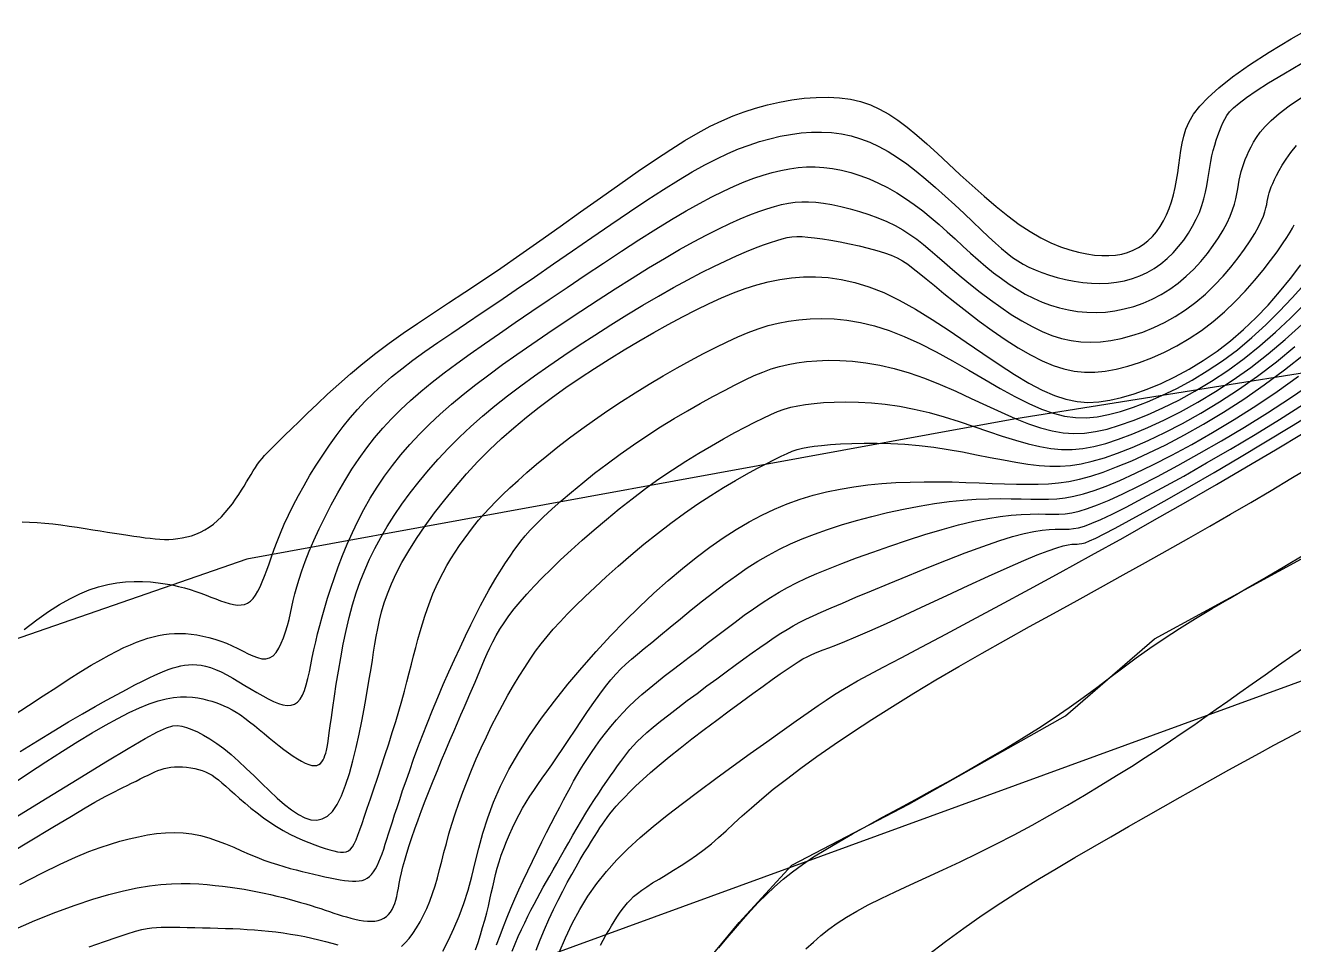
# Model space of a CAD drawing. Header units: metres. Extents: x -2219 to 517, y -3078 to 398.
# Drawn here: x 276.47 to 318.57, y 296.19 to 326.69 of the extents above; entities that cross this region are included whole.
import ezdxf

# ---------------------------------------------------------------- set-up
doc = ezdxf.new("R2010")
doc.units = ezdxf.units.M
for name, color, linetype in [('TERRAIN_BOUNDARY', 6, 'Continuous'), ('TERRAIN_CONTOUR_1M', 3, 'Continuous'), ('TERRAIN_CONTOUR_5M_SUPPLEMENT', 4, 'Continuous')]:
    doc.layers.add(name, color=color, linetype=linetype)

msp = doc.modelspace()

# ---------------------------------------------------------------- linework, layer by layer
at = {"layer": 'TERRAIN_BOUNDARY'}
msp.add_polyline3d([(392.551, 299.719, 0), (375.31, 310.06, 0), (375.546, 316.358, 0), (365.401, 317.587, 0), (355.65, 316.772, 0), (351.14, 315.014, 0), (341.054, 314.824, 0), (334.466, 311.988, 0), (326.34, 311.064, 0), (319.276, 315.215, 0), (309.284, 313.622, 0), (283.816, 308.974, 0), (265.196, 302.536, 0), (256.381, 299.4, 0), (223.265, 291.711, 0), (195.534, 284.467, 0), (183.293, 283.155, 0), (172.734, 277.466, 0), (168.827, 278.773, 0), (157.385, 278.49, 0), (135.797, 277.305, 0), (123.716, 274.848, 0)], dxfattribs=at)
at = {"layer": 'TERRAIN_CONTOUR_1M'}
for points in [[(377.224, 326.218, 17), (184.445, 255.95, 17)], [(276.429, 306.646, 1), (276.844, 306.964, 1), (277.231, 307.238, 1), (277.596, 307.471, 1), (277.94, 307.667, 1), (278.269, 307.829, 1), (278.587, 307.96, 1), (278.896, 308.062, 1), (279.201, 308.139, 1), (279.5, 308.193, 1), (279.793, 308.226, 1), (280.078, 308.24, 1), (280.353, 308.239, 1), (280.618, 308.225, 1), (280.871, 308.199, 1), (281.111, 308.164, 1), (281.337, 308.122, 1), (281.549, 308.075, 1), (281.75, 308.023, 1), (281.94, 307.967, 1), (282.122, 307.908, 1), (282.295, 307.847, 1), (282.463, 307.785, 1), (282.626, 307.722, 1), (282.786, 307.661, 1), (282.941, 307.602, 1), (283.091, 307.55, 1), (283.236, 307.506, 1), (283.374, 307.475, 1), (283.504, 307.458, 1), (283.626, 307.459, 1), (283.739, 307.48, 1), (283.843, 307.524, 1), (283.937, 307.59, 1), (284.025, 307.678, 1), (284.107, 307.786, 1), (284.184, 307.914, 1), (284.259, 308.062, 1), (284.332, 308.228, 1), (284.404, 308.411, 1), (284.478, 308.611, 1), (284.555, 308.827, 1), (284.637, 309.059, 1), (284.727, 309.306, 1), (284.826, 309.569, 1), (284.936, 309.846, 1), (285.061, 310.138, 1), (285.2, 310.443, 1), (285.357, 310.762, 1), (285.529, 311.09, 1), (285.716, 311.425, 1), (285.914, 311.763, 1), (286.122, 312.101, 1), (286.337, 312.434, 1), (286.559, 312.76, 1), (286.785, 313.075, 1), (287.014, 313.376, 1), (287.248, 313.665, 1), (287.491, 313.945, 1), (287.747, 314.219, 1), (288.019, 314.488, 1), (288.31, 314.756, 1), (288.623, 315.025, 1), (288.964, 315.299, 1), (289.333, 315.579, 1), (289.732, 315.868, 1), (290.161, 316.169, 1), (290.62, 316.483, 1), (291.109, 316.813, 1), (291.628, 317.162, 1), (292.178, 317.532, 1), (292.757, 317.924, 1), (293.365, 318.341, 1), (293.994, 318.774, 1), (294.633, 319.215, 1), (295.273, 319.656, 1), (295.904, 320.088, 1), (296.517, 320.503, 1), (297.1, 320.891, 1), (297.645, 321.244, 1), (298.145, 321.556, 1), (298.602, 321.828, 1), (299.025, 322.063, 1), (299.418, 322.267, 1), (299.789, 322.442, 1), (300.144, 322.592, 1), (300.489, 322.721, 1), (300.832, 322.832, 1), (301.176, 322.929, 1), (301.522, 323.01, 1), (301.869, 323.074, 1), (302.215, 323.121, 1), (302.558, 323.147, 1), (302.897, 323.152, 1), (303.231, 323.134, 1), (303.558, 323.092, 1), (303.877, 323.024, 1), (304.189, 322.931, 1), (304.497, 322.812, 1), (304.803, 322.669, 1), (305.108, 322.501, 1), (305.414, 322.309, 1), (305.723, 322.093, 1), (306.038, 321.854, 1), (306.359, 321.592, 1), (306.683, 321.314, 1), (307.005, 321.026, 1), (307.322, 320.735, 1), (307.628, 320.448, 1), (307.92, 320.171, 1), (308.193, 319.911, 1), (308.442, 319.675, 1), (308.666, 319.467, 1), (308.868, 319.287, 1), (309.055, 319.13, 1), (309.233, 318.993, 1), (309.409, 318.873, 1), (309.589, 318.766, 1), (309.779, 318.668, 1), (309.985, 318.576, 1), (310.213, 318.487, 1), (310.459, 318.404, 1), (310.721, 318.327, 1), (310.995, 318.259, 1), (311.278, 318.203, 1), (311.565, 318.16, 1), (311.853, 318.134, 1), (312.139, 318.125, 1), (312.419, 318.136, 1), (312.692, 318.167, 1), (312.958, 318.218, 1), (313.216, 318.29, 1), (313.466, 318.382, 1), (313.706, 318.495, 1), (313.937, 318.628, 1), (314.158, 318.781, 1), (314.368, 318.955, 1), (314.566, 319.146, 1), (314.75, 319.351, 1), (314.921, 319.568, 1), (315.076, 319.793, 1), (315.215, 320.023, 1), (315.336, 320.255, 1), (315.438, 320.486, 1), (315.521, 320.714, 1), (315.587, 320.937, 1), (315.64, 321.155, 1), (315.683, 321.369, 1), (315.719, 321.578, 1), (315.751, 321.781, 1), (315.782, 321.979, 1), (315.816, 322.172, 1), (315.855, 322.359, 1), (315.9, 322.539, 1), (315.948, 322.712, 1), (315.999, 322.878, 1), (316.054, 323.036, 1), (316.109, 323.185, 1), (316.166, 323.325, 1), (316.222, 323.456, 1), (316.28, 323.577, 1), (316.349, 323.697, 1), (316.444, 323.821, 1), (316.576, 323.957, 1), (316.758, 324.114, 1), (317.004, 324.298, 1), (317.325, 324.517, 1), (317.736, 324.779, 1), (318.243, 325.087, 1), (318.835, 325.432, 1)], [(276.065, 303.787, 2), (276.573, 304.125, 2), (277.055, 304.443, 2), (277.506, 304.737, 2), (277.925, 305.006, 2), (278.309, 305.247, 2), (278.656, 305.457, 2), (278.968, 305.64, 2), (279.25, 305.797, 2), (279.506, 305.931, 2), (279.739, 306.045, 2), (279.955, 306.141, 2), (280.156, 306.223, 2), (280.347, 306.293, 2), (280.532, 306.354, 2), (280.712, 306.405, 2), (280.888, 306.446, 2), (281.064, 306.478, 2), (281.239, 306.5, 2), (281.415, 306.513, 2), (281.595, 306.515, 2), (281.778, 306.508, 2), (281.968, 306.49, 2), (282.161, 306.463, 2), (282.358, 306.426, 2), (282.556, 306.379, 2), (282.754, 306.324, 2), (282.951, 306.26, 2), (283.144, 306.187, 2), (283.333, 306.106, 2), (283.516, 306.018, 2), (283.692, 305.928, 2), (283.861, 305.842, 2), (284.022, 305.768, 2), (284.175, 305.711, 2), (284.318, 305.677, 2), (284.451, 305.672, 2), (284.574, 305.704, 2), (284.687, 305.776, 2), (284.788, 305.884, 2), (284.88, 306.024, 2), (284.963, 306.188, 2), (285.038, 306.372, 2), (285.105, 306.569, 2), (285.164, 306.774, 2), (285.218, 306.982, 2), (285.266, 307.187, 2), (285.312, 307.393, 2), (285.36, 307.605, 2), (285.413, 307.827, 2), (285.475, 308.063, 2), (285.551, 308.318, 2), (285.642, 308.597, 2), (285.754, 308.903, 2), (285.889, 309.24, 2), (286.045, 309.603, 2), (286.221, 309.985, 2), (286.414, 310.381, 2), (286.621, 310.782, 2), (286.84, 311.184, 2), (287.069, 311.579, 2), (287.306, 311.96, 2), (287.549, 312.324, 2), (287.8, 312.671, 2), (288.06, 313.003, 2), (288.334, 313.324, 2), (288.621, 313.637, 2), (288.927, 313.943, 2), (289.252, 314.245, 2), (289.599, 314.547, 2), (289.97, 314.851, 2), (290.366, 315.159, 2), (290.786, 315.473, 2), (291.233, 315.795, 2), (291.705, 316.127, 2), (292.203, 316.471, 2), (292.727, 316.829, 2), (293.277, 317.203, 2), (293.853, 317.594, 2), (294.448, 317.995, 2), (295.051, 318.401, 2), (295.656, 318.804, 2), (296.253, 319.198, 2), (296.835, 319.574, 2), (297.391, 319.927, 2), (297.914, 320.248, 2), (298.397, 320.534, 2), (298.843, 320.784, 2), (299.255, 321.003, 2), (299.637, 321.192, 2), (299.994, 321.356, 2), (300.33, 321.496, 2), (300.65, 321.616, 2), (300.956, 321.718, 2), (301.254, 321.805, 2), (301.545, 321.877, 2), (301.831, 321.933, 2), (302.115, 321.971, 2), (302.398, 321.993, 2), (302.682, 321.995, 2), (302.969, 321.979, 2), (303.261, 321.942, 2), (303.559, 321.885, 2), (303.863, 321.807, 2), (304.17, 321.71, 2), (304.478, 321.594, 2), (304.786, 321.459, 2), (305.091, 321.307, 2), (305.392, 321.137, 2), (305.688, 320.951, 2), (305.976, 320.749, 2), (306.257, 320.535, 2), (306.531, 320.31, 2), (306.801, 320.078, 2), (307.066, 319.841, 2), (307.327, 319.603, 2), (307.585, 319.367, 2), (307.842, 319.135, 2), (308.097, 318.909, 2), (308.353, 318.693, 2), (308.609, 318.485, 2), (308.867, 318.289, 2), (309.127, 318.105, 2), (309.391, 317.934, 2), (309.66, 317.777, 2), (309.935, 317.636, 2), (310.215, 317.511, 2), (310.502, 317.404, 2), (310.794, 317.316, 2), (311.091, 317.247, 2), (311.392, 317.198, 2), (311.698, 317.17, 2), (312.007, 317.163, 2), (312.318, 317.179, 2), (312.632, 317.218, 2), (312.947, 317.281, 2), (313.26, 317.367, 2), (313.569, 317.476, 2), (313.874, 317.608, 2), (314.171, 317.763, 2), (314.46, 317.941, 2), (314.738, 318.142, 2), (315.003, 318.365, 2), (315.253, 318.606, 2), (315.488, 318.859, 2), (315.704, 319.12, 2), (315.901, 319.383, 2), (316.077, 319.644, 2), (316.23, 319.897, 2), (316.358, 320.137, 2), (316.46, 320.36, 2), (316.541, 320.566, 2), (316.602, 320.758, 2), (316.649, 320.938, 2), (316.684, 321.106, 2), (316.713, 321.264, 2), (316.738, 321.415, 2), (316.764, 321.56, 2), (316.793, 321.7, 2), (316.828, 321.837, 2), (316.867, 321.972, 2), (316.912, 322.107, 2), (316.963, 322.242, 2), (317.02, 322.379, 2), (317.084, 322.519, 2), (317.156, 322.664, 2), (317.236, 322.815, 2), (317.333, 322.974, 2), (317.458, 323.146, 2), (317.619, 323.333, 2), (317.827, 323.539, 2), (318.091, 323.766, 2), (318.422, 324.019, 2), (318.828, 324.3, 2)], [(276.289, 302.6, 3), (276.867, 302.956, 3), (277.406, 303.284, 3), (277.903, 303.581, 3), (278.361, 303.849, 3), (278.78, 304.089, 3), (279.162, 304.302, 3), (279.509, 304.492, 3), (279.822, 304.659, 3), (280.102, 304.804, 3), (280.352, 304.93, 3), (280.573, 305.039, 3), (280.769, 305.131, 3), (280.943, 305.209, 3), (281.1, 305.274, 3), (281.243, 305.328, 3), (281.376, 305.371, 3), (281.503, 305.407, 3), (281.627, 305.435, 3), (281.753, 305.458, 3), (281.882, 305.474, 3), (282.015, 305.482, 3), (282.153, 305.478, 3), (282.298, 305.463, 3), (282.45, 305.433, 3), (282.611, 305.387, 3), (282.782, 305.323, 3), (282.965, 305.24, 3), (283.156, 305.141, 3), (283.353, 305.031, 3), (283.554, 304.913, 3), (283.757, 304.79, 3), (283.958, 304.668, 3), (284.155, 304.55, 3), (284.346, 304.44, 3), (284.529, 304.341, 3), (284.702, 304.258, 3), (284.865, 304.192, 3), (285.017, 304.147, 3), (285.158, 304.125, 3), (285.286, 304.13, 3), (285.402, 304.165, 3), (285.503, 304.232, 3), (285.591, 304.333, 3), (285.666, 304.466, 3), (285.732, 304.626, 3), (285.79, 304.811, 3), (285.843, 305.017, 3), (285.893, 305.24, 3), (285.942, 305.476, 3), (285.992, 305.721, 3), (286.046, 305.974, 3), (286.104, 306.234, 3), (286.168, 306.502, 3), (286.239, 306.78, 3), (286.317, 307.07, 3), (286.404, 307.372, 3), (286.5, 307.689, 3), (286.607, 308.02, 3), (286.725, 308.367, 3), (286.855, 308.728, 3), (286.997, 309.099, 3), (287.153, 309.477, 3), (287.322, 309.86, 3), (287.505, 310.244, 3), (287.704, 310.626, 3), (287.917, 311.003, 3), (288.147, 311.373, 3), (288.393, 311.736, 3), (288.655, 312.092, 3), (288.935, 312.441, 3), (289.233, 312.785, 3), (289.549, 313.124, 3), (289.883, 313.459, 3), (290.237, 313.79, 3), (290.61, 314.118, 3), (291.003, 314.444, 3), (291.417, 314.771, 3), (291.851, 315.1, 3), (292.307, 315.433, 3), (292.784, 315.771, 3), (293.283, 316.117, 3), (293.805, 316.473, 3), (294.349, 316.838, 3), (294.908, 317.209, 3), (295.476, 317.581, 3), (296.044, 317.947, 3), (296.607, 318.302, 3), (297.156, 318.642, 3), (297.684, 318.96, 3), (298.185, 319.251, 3), (298.651, 319.511, 3), (299.084, 319.74, 3), (299.485, 319.942, 3), (299.856, 320.118, 3), (300.2, 320.27, 3), (300.517, 320.4, 3), (300.81, 320.511, 3), (301.081, 320.604, 3), (301.332, 320.682, 3), (301.568, 320.744, 3), (301.794, 320.791, 3), (302.015, 320.822, 3), (302.238, 320.838, 3), (302.466, 320.839, 3), (302.707, 320.823, 3), (302.964, 320.792, 3), (303.242, 320.745, 3), (303.537, 320.683, 3), (303.842, 320.608, 3), (304.153, 320.518, 3), (304.464, 320.417, 3), (304.769, 320.305, 3), (305.062, 320.181, 3), (305.337, 320.049, 3), (305.592, 319.907, 3), (305.83, 319.756, 3), (306.057, 319.594, 3), (306.279, 319.421, 3), (306.503, 319.235, 3), (306.734, 319.036, 3), (306.978, 318.823, 3), (307.242, 318.595, 3), (307.529, 318.352, 3), (307.837, 318.098, 3), (308.162, 317.841, 3), (308.5, 317.585, 3), (308.845, 317.336, 3), (309.194, 317.101, 3), (309.541, 316.886, 3), (309.884, 316.695, 3), (310.218, 316.535, 3), (310.544, 316.405, 3), (310.866, 316.305, 3), (311.186, 316.234, 3), (311.507, 316.192, 3), (311.831, 316.179, 3), (312.16, 316.192, 3), (312.498, 316.234, 3), (312.846, 316.301, 3), (313.201, 316.395, 3), (313.561, 316.515, 3), (313.923, 316.661, 3), (314.282, 316.833, 3), (314.636, 317.031, 3), (314.983, 317.254, 3), (315.317, 317.502, 3), (315.637, 317.775, 3), (315.941, 318.065, 3), (316.225, 318.366, 3), (316.487, 318.671, 3), (316.726, 318.973, 3), (316.939, 319.264, 3), (317.124, 319.538, 3), (317.278, 319.787, 3), (317.4, 320.005, 3), (317.494, 320.196, 3), (317.564, 320.362, 3), (317.614, 320.506, 3), (317.65, 320.634, 3), (317.675, 320.747, 3), (317.694, 320.851, 3), (317.711, 320.947, 3), (317.731, 321.041, 3), (317.756, 321.135, 3), (317.786, 321.232, 3), (317.825, 321.336, 3), (317.873, 321.448, 3), (317.932, 321.573, 3), (318.003, 321.714, 3), (318.089, 321.873, 3), (318.192, 322.052, 3), (318.317, 322.252, 3), (318.471, 322.471, 3), (318.662, 322.709, 3)], [(275.958, 301.474, 4), (276.567, 301.878, 4), (277.15, 302.259, 4), (277.7, 302.612, 4), (278.213, 302.932, 4), (278.689, 303.219, 4), (279.13, 303.474, 4), (279.538, 303.697, 4), (279.914, 303.887, 4), (280.26, 304.047, 4), (280.579, 304.177, 4), (280.871, 304.276, 4), (281.14, 304.346, 4), (281.386, 304.39, 4), (281.612, 304.411, 4), (281.82, 304.414, 4), (282.011, 304.401, 4), (282.188, 304.376, 4), (282.353, 304.343, 4), (282.507, 304.304, 4), (282.653, 304.264, 4), (282.793, 304.22, 4), (282.928, 304.172, 4), (283.06, 304.117, 4), (283.192, 304.056, 4), (283.326, 303.985, 4), (283.463, 303.903, 4), (283.605, 303.809, 4), (283.754, 303.702, 4), (283.908, 303.584, 4), (284.068, 303.457, 4), (284.231, 303.325, 4), (284.396, 303.189, 4), (284.561, 303.052, 4), (284.726, 302.918, 4), (284.89, 302.788, 4), (285.05, 302.664, 4), (285.206, 302.55, 4), (285.355, 302.445, 4), (285.498, 302.353, 4), (285.633, 302.275, 4), (285.758, 302.211, 4), (285.872, 302.165, 4), (285.974, 302.136, 4), (286.063, 302.128, 4), (286.14, 302.137, 4), (286.206, 302.163, 4), (286.261, 302.202, 4), (286.309, 302.254, 4), (286.348, 302.316, 4), (286.382, 302.385, 4), (286.411, 302.461, 4), (286.436, 302.541, 4), (286.458, 302.632, 4), (286.48, 302.739, 4), (286.502, 302.868, 4), (286.526, 303.025, 4), (286.553, 303.217, 4), (286.586, 303.449, 4), (286.624, 303.728, 4), (286.671, 304.057, 4), (286.725, 304.428, 4), (286.786, 304.834, 4), (286.856, 305.265, 4), (286.934, 305.71, 4), (287.02, 306.162, 4), (287.115, 306.61, 4), (287.217, 307.046, 4), (287.329, 307.462, 4), (287.45, 307.859, 4), (287.584, 308.242, 4), (287.73, 308.613, 4), (287.891, 308.977, 4), (288.068, 309.336, 4), (288.263, 309.695, 4), (288.477, 310.058, 4), (288.712, 310.426, 4), (288.967, 310.799, 4), (289.241, 311.175, 4), (289.535, 311.551, 4), (289.846, 311.927, 4), (290.174, 312.299, 4), (290.518, 312.667, 4), (290.879, 313.027, 4), (291.254, 313.38, 4), (291.645, 313.725, 4), (292.051, 314.064, 4), (292.474, 314.399, 4), (292.914, 314.733, 4), (293.371, 315.065, 4), (293.846, 315.399, 4), (294.339, 315.736, 4), (294.85, 316.076, 4), (295.374, 316.416, 4), (295.905, 316.754, 4), (296.437, 317.084, 4), (296.964, 317.402, 4), (297.481, 317.706, 4), (297.98, 317.99, 4), (298.457, 318.251, 4), (298.906, 318.486, 4), (299.325, 318.695, 4), (299.716, 318.88, 4), (300.076, 319.043, 4), (300.405, 319.183, 4), (300.704, 319.304, 4), (300.971, 319.405, 4), (301.206, 319.49, 4), (301.41, 319.558, 4), (301.59, 319.611, 4), (301.756, 319.649, 4), (301.915, 319.673, 4), (302.077, 319.684, 4), (302.251, 319.682, 4), (302.445, 319.668, 4), (302.667, 319.642, 4), (302.925, 319.606, 4), (303.21, 319.56, 4), (303.515, 319.505, 4), (303.828, 319.443, 4), (304.142, 319.375, 4), (304.446, 319.302, 4), (304.731, 319.226, 4), (304.987, 319.146, 4), (305.209, 319.065, 4), (305.404, 318.977, 4), (305.583, 318.878, 4), (305.758, 318.763, 4), (305.94, 318.629, 4), (306.141, 318.469, 4), (306.371, 318.279, 4), (306.641, 318.055, 4), (306.961, 317.794, 4), (307.322, 317.504, 4), (307.716, 317.196, 4), (308.133, 316.881, 4), (308.563, 316.568, 4), (308.996, 316.269, 4), (309.422, 315.995, 4), (309.833, 315.755, 4), (310.22, 315.559, 4), (310.587, 315.405, 4), (310.939, 315.294, 4), (311.282, 315.221, 4), (311.622, 315.187, 4), (311.964, 315.188, 4), (312.314, 315.222, 4), (312.678, 315.288, 4), (313.06, 315.384, 4), (313.456, 315.509, 4), (313.863, 315.664, 4), (314.276, 315.847, 4), (314.69, 316.059, 4), (315.102, 316.299, 4), (315.505, 316.567, 4), (315.897, 316.863, 4), (316.272, 317.185, 4), (316.628, 317.525, 4), (316.962, 317.874, 4), (317.271, 318.223, 4), (317.552, 318.563, 4), (317.802, 318.885, 4), (318.018, 319.179, 4), (318.198, 319.437, 4), (318.34, 319.651, 4), (318.447, 319.825, 4), (318.526, 319.965, 4), (318.58, 320.075, 4)], [(275.552, 298.995, 6), (276.57, 299.605, 6), (277.378, 300.089, 6), (277.995, 300.456, 6), (278.448, 300.724, 6), (278.77, 300.912, 6), (278.99, 301.037, 6), (279.139, 301.118, 6), (279.245, 301.172, 6), (279.341, 301.219, 6), (279.449, 301.272, 6), (279.572, 301.333, 6), (279.706, 301.399, 6), (279.848, 301.47, 6), (279.994, 301.543, 6), (280.139, 301.616, 6), (280.281, 301.686, 6), (280.415, 301.753, 6), (280.539, 301.815, 6), (280.654, 301.87, 6), (280.763, 301.92, 6), (280.868, 301.963, 6), (280.971, 302, 6), (281.076, 302.031, 6), (281.185, 302.055, 6), (281.3, 302.073, 6), (281.422, 302.084, 6), (281.551, 302.088, 6), (281.685, 302.085, 6), (281.82, 302.076, 6), (281.956, 302.059, 6), (282.088, 302.036, 6), (282.216, 302.005, 6), (282.337, 301.968, 6), (282.45, 301.923, 6), (282.557, 301.87, 6), (282.662, 301.808, 6), (282.766, 301.736, 6), (282.875, 301.653, 6), (282.99, 301.557, 6), (283.116, 301.448, 6), (283.254, 301.325, 6), (283.409, 301.188, 6), (283.578, 301.039, 6), (283.761, 300.883, 6), (283.954, 300.721, 6), (284.156, 300.559, 6), (284.366, 300.4, 6), (284.582, 300.247, 6), (284.801, 300.105, 6), (285.023, 299.975, 6), (285.243, 299.858, 6), (285.461, 299.753, 6), (285.674, 299.659, 6), (285.878, 299.576, 6), (286.073, 299.503, 6), (286.255, 299.439, 6), (286.421, 299.383, 6), (286.571, 299.335, 6), (286.705, 299.296, 6), (286.824, 299.268, 6), (286.931, 299.254, 6), (287.026, 299.254, 6), (287.111, 299.271, 6), (287.188, 299.306, 6), (287.257, 299.361, 6), (287.322, 299.438, 6), (287.384, 299.539, 6), (287.445, 299.665, 6), (287.507, 299.817, 6), (287.573, 299.998, 6), (287.645, 300.208, 6), (287.726, 300.449, 6), (287.817, 300.722, 6), (287.92, 301.028, 6), (288.033, 301.362, 6), (288.153, 301.717, 6), (288.277, 302.087, 6), (288.403, 302.466, 6), (288.528, 302.847, 6), (288.648, 303.224, 6), (288.762, 303.59, 6), (288.866, 303.94, 6), (288.961, 304.275, 6), (289.05, 304.597, 6), (289.132, 304.905, 6), (289.209, 305.203, 6), (289.283, 305.491, 6), (289.356, 305.771, 6), (289.427, 306.045, 6), (289.498, 306.313, 6), (289.571, 306.576, 6), (289.647, 306.835, 6), (289.726, 307.089, 6), (289.81, 307.339, 6), (289.899, 307.586, 6), (289.995, 307.828, 6), (290.098, 308.068, 6), (290.21, 308.304, 6), (290.33, 308.537, 6), (290.457, 308.766, 6), (290.592, 308.992, 6), (290.732, 309.214, 6), (290.878, 309.433, 6), (291.03, 309.647, 6), (291.186, 309.857, 6), (291.346, 310.063, 6), (291.513, 310.268, 6), (291.69, 310.473, 6), (291.88, 310.681, 6), (292.085, 310.895, 6), (292.308, 311.117, 6), (292.552, 311.349, 6), (292.821, 311.594, 6), (293.116, 311.854, 6), (293.436, 312.127, 6), (293.78, 312.411, 6), (294.146, 312.703, 6), (294.533, 313.001, 6), (294.938, 313.303, 6), (295.362, 313.607, 6), (295.8, 313.909, 6), (296.253, 314.209, 6), (296.714, 314.502, 6), (297.179, 314.787, 6), (297.643, 315.062, 6), (298.1, 315.324, 6), (298.546, 315.57, 6), (298.974, 315.799, 6), (299.381, 316.007, 6), (299.761, 316.194, 6), (300.121, 316.358, 6), (300.464, 316.501, 6), (300.797, 316.624, 6), (301.127, 316.727, 6), (301.457, 316.811, 6), (301.795, 316.876, 6), (302.147, 316.924, 6), (302.516, 316.954, 6), (302.904, 316.964, 6), (303.312, 316.948, 6), (303.739, 316.905, 6), (304.185, 316.829, 6), (304.651, 316.717, 6), (305.136, 316.566, 6), (305.641, 316.371, 6), (306.164, 316.131, 6), (306.701, 315.857, 6), (307.242, 315.559, 6), (307.782, 315.25, 6), (308.312, 314.942, 6), (308.825, 314.647, 6), (309.315, 314.377, 6), (309.773, 314.144, 6), (310.196, 313.959, 6), (310.589, 313.821, 6), (310.961, 313.728, 6), (311.322, 313.679, 6), (311.68, 313.672, 6), (312.044, 313.704, 6), (312.422, 313.775, 6), (312.825, 313.881, 6), (313.257, 314.022, 6), (313.717, 314.197, 6), (314.197, 314.405, 6), (314.691, 314.646, 6), (315.195, 314.919, 6), (315.701, 315.225, 6), (316.205, 315.562, 6), (316.699, 315.93, 6), (317.179, 316.329, 6), (317.644, 316.752, 6), (318.092, 317.195, 6), (318.523, 317.653, 6), (318.936, 318.118, 6)], [(276.287, 298.185, 7), (277.011, 298.558, 7), (277.621, 298.857, 7), (278.135, 299.091, 7), (278.573, 299.274, 7), (278.952, 299.414, 7), (279.29, 299.525, 7), (279.606, 299.617, 7), (279.915, 299.698, 7), (280.22, 299.77, 7), (280.522, 299.829, 7), (280.821, 299.874, 7), (281.116, 299.902, 7), (281.409, 299.912, 7), (281.7, 299.901, 7), (281.988, 299.867, 7), (282.275, 299.809, 7), (282.558, 299.73, 7), (282.838, 299.636, 7), (283.113, 299.53, 7), (283.382, 299.418, 7), (283.644, 299.305, 7), (283.9, 299.194, 7), (284.146, 299.09, 7), (284.384, 298.997, 7), (284.613, 298.916, 7), (284.835, 298.843, 7), (285.049, 298.779, 7), (285.257, 298.72, 7), (285.46, 298.668, 7), (285.658, 298.618, 7), (285.852, 298.571, 7), (286.043, 298.526, 7), (286.229, 298.482, 7), (286.41, 298.441, 7), (286.585, 298.403, 7), (286.752, 298.369, 7), (286.911, 298.34, 7), (287.06, 298.318, 7), (287.198, 298.302, 7), (287.325, 298.293, 7), (287.441, 298.293, 7), (287.546, 298.302, 7), (287.643, 298.321, 7), (287.732, 298.352, 7), (287.813, 298.394, 7), (287.888, 298.449, 7), (287.958, 298.518, 7), (288.023, 298.601, 7), (288.085, 298.699, 7), (288.144, 298.809, 7), (288.2, 298.931, 7), (288.254, 299.064, 7), (288.308, 299.207, 7), (288.361, 299.36, 7), (288.414, 299.521, 7), (288.469, 299.69, 7), (288.526, 299.869, 7), (288.586, 300.061, 7), (288.651, 300.268, 7), (288.723, 300.493, 7), (288.803, 300.739, 7), (288.892, 301.008, 7), (288.991, 301.303, 7), (289.102, 301.625, 7), (289.224, 301.972, 7), (289.356, 302.341, 7), (289.499, 302.728, 7), (289.651, 303.13, 7), (289.811, 303.543, 7), (289.979, 303.964, 7), (290.155, 304.389, 7), (290.336, 304.815, 7), (290.522, 305.237, 7), (290.709, 305.652, 7), (290.895, 306.053, 7), (291.078, 306.437, 7), (291.254, 306.799, 7), (291.422, 307.135, 7), (291.578, 307.439, 7), (291.722, 307.71, 7), (291.853, 307.949, 7), (291.974, 308.161, 7), (292.086, 308.351, 7), (292.192, 308.522, 7), (292.292, 308.68, 7), (292.388, 308.829, 7), (292.483, 308.973, 7), (292.578, 309.116, 7), (292.678, 309.262, 7), (292.788, 309.414, 7), (292.913, 309.575, 7), (293.059, 309.749, 7), (293.229, 309.939, 7), (293.43, 310.148, 7), (293.666, 310.379, 7), (293.941, 310.635, 7), (294.252, 310.913, 7), (294.596, 311.207, 7), (294.967, 311.513, 7), (295.362, 311.828, 7), (295.777, 312.146, 7), (296.208, 312.462, 7), (296.65, 312.774, 7), (297.1, 313.075, 7), (297.552, 313.365, 7), (298.001, 313.641, 7), (298.442, 313.903, 7), (298.871, 314.148, 7), (299.282, 314.374, 7), (299.67, 314.581, 7), (300.03, 314.765, 7), (300.36, 314.928, 7), (300.664, 315.068, 7), (300.951, 315.188, 7), (301.228, 315.289, 7), (301.504, 315.373, 7), (301.785, 315.441, 7), (302.08, 315.494, 7), (302.397, 315.535, 7), (302.74, 315.563, 7), (303.112, 315.577, 7), (303.508, 315.573, 7), (303.928, 315.547, 7), (304.37, 315.497, 7), (304.832, 315.419, 7), (305.311, 315.309, 7), (305.807, 315.165, 7), (306.316, 314.986, 7), (306.833, 314.778, 7), (307.353, 314.551, 7), (307.868, 314.315, 7), (308.373, 314.08, 7), (308.861, 313.855, 7), (309.327, 313.65, 7), (309.764, 313.474, 7), (310.17, 313.336, 7), (310.549, 313.236, 7), (310.912, 313.174, 7), (311.267, 313.149, 7), (311.624, 313.162, 7), (311.991, 313.212, 7), (312.377, 313.298, 7), (312.792, 313.421, 7), (313.241, 313.578, 7), (313.722, 313.771, 7), (314.228, 313.998, 7), (314.753, 314.259, 7), (315.292, 314.554, 7), (315.836, 314.883, 7), (316.382, 315.244, 7), (316.922, 315.637, 7), (317.451, 316.062, 7), (317.966, 316.511, 7), (318.466, 316.98, 7), (318.948, 317.46, 7)], [(276.025, 296.66, 8), (276.785, 296.987, 8), (277.482, 297.266, 8), (278.12, 297.501, 8), (278.703, 297.695, 8), (279.236, 297.852, 8), (279.725, 297.976, 8), (280.173, 298.07, 8), (280.584, 298.139, 8), (280.963, 298.184, 8), (281.313, 298.21, 8), (281.638, 298.219, 8), (281.941, 298.216, 8), (282.228, 298.202, 8), (282.5, 298.181, 8), (282.762, 298.156, 8), (283.015, 298.128, 8), (283.26, 298.096, 8), (283.498, 298.062, 8), (283.729, 298.024, 8), (283.954, 297.984, 8), (284.175, 297.941, 8), (284.391, 297.896, 8), (284.604, 297.849, 8), (284.814, 297.8, 8), (285.019, 297.749, 8), (285.218, 297.698, 8), (285.412, 297.645, 8), (285.599, 297.592, 8), (285.779, 297.539, 8), (285.951, 297.487, 8), (286.114, 297.435, 8), (286.27, 297.383, 8), (286.42, 297.333, 8), (286.565, 297.284, 8), (286.706, 297.237, 8), (286.846, 297.192, 8), (286.985, 297.149, 8), (287.125, 297.108, 8), (287.266, 297.069, 8), (287.407, 297.035, 8), (287.548, 297.006, 8), (287.686, 296.984, 8), (287.819, 296.969, 8), (287.947, 296.965, 8), (288.067, 296.971, 8), (288.178, 296.989, 8), (288.279, 297.021, 8), (288.37, 297.065, 8), (288.451, 297.122, 8), (288.524, 297.19, 8), (288.587, 297.268, 8), (288.643, 297.356, 8), (288.69, 297.452, 8), (288.731, 297.557, 8), (288.765, 297.669, 8), (288.794, 297.79, 8), (288.821, 297.921, 8), (288.848, 298.063, 8), (288.878, 298.218, 8), (288.911, 298.387, 8), (288.951, 298.572, 8), (289, 298.773, 8), (289.059, 298.992, 8), (289.129, 299.228, 8), (289.208, 299.481, 8), (289.297, 299.749, 8), (289.396, 300.031, 8), (289.503, 300.328, 8), (289.618, 300.637, 8), (289.74, 300.957, 8), (289.87, 301.289, 8), (290.005, 301.626, 8), (290.143, 301.967, 8), (290.282, 302.305, 8), (290.42, 302.637, 8), (290.555, 302.958, 8), (290.685, 303.264, 8), (290.808, 303.552, 8), (290.922, 303.817, 8), (291.029, 304.061, 8), (291.128, 304.289, 8), (291.221, 304.502, 8), (291.31, 304.704, 8), (291.394, 304.898, 8), (291.475, 305.087, 8), (291.554, 305.274, 8), (291.633, 305.462, 8), (291.713, 305.652, 8), (291.797, 305.845, 8), (291.888, 306.041, 8), (291.987, 306.241, 8), (292.097, 306.446, 8), (292.22, 306.656, 8), (292.36, 306.872, 8), (292.518, 307.096, 8), (292.695, 307.327, 8), (292.893, 307.568, 8), (293.113, 307.819, 8), (293.356, 308.082, 8), (293.623, 308.358, 8), (293.916, 308.648, 8), (294.235, 308.954, 8), (294.581, 309.276, 8), (294.952, 309.609, 8), (295.343, 309.952, 8), (295.753, 310.298, 8), (296.176, 310.644, 8), (296.611, 310.986, 8), (297.053, 311.319, 8), (297.499, 311.64, 8), (297.945, 311.944, 8), (298.388, 312.23, 8), (298.821, 312.497, 8), (299.24, 312.745, 8), (299.641, 312.973, 8), (300.017, 313.179, 8), (300.365, 313.363, 8), (300.68, 313.524, 8), (300.958, 313.662, 8), (301.208, 313.778, 8), (301.438, 313.874, 8), (301.66, 313.954, 8), (301.881, 314.018, 8), (302.113, 314.07, 8), (302.365, 314.112, 8), (302.646, 314.145, 8), (302.965, 314.172, 8), (303.319, 314.19, 8), (303.704, 314.197, 8), (304.118, 314.19, 8), (304.555, 314.165, 8), (305.013, 314.12, 8), (305.487, 314.053, 8), (305.973, 313.96, 8), (306.468, 313.84, 8), (306.966, 313.699, 8), (307.463, 313.543, 8), (307.954, 313.381, 8), (308.433, 313.219, 8), (308.897, 313.064, 8), (309.339, 312.923, 8), (309.756, 312.804, 8), (310.143, 312.712, 8), (310.509, 312.65, 8), (310.862, 312.619, 8), (311.212, 312.62, 8), (311.567, 312.653, 8), (311.937, 312.72, 8), (312.331, 312.822, 8), (312.759, 312.96, 8), (313.225, 313.134, 8), (313.728, 313.344, 8), (314.26, 313.591, 8), (314.816, 313.872, 8), (315.388, 314.189, 8), (315.971, 314.54, 8), (316.559, 314.926, 8), (317.144, 315.344, 8), (317.722, 315.795, 8), (318.289, 316.271, 8), (318.84, 316.764, 8)], [(288.95, 296.128, 9), (289.078, 296.247, 9), (289.204, 296.39, 9), (289.33, 296.555, 9), (289.452, 296.741, 9), (289.571, 296.944, 9), (289.684, 297.162, 9), (289.792, 297.393, 9), (289.892, 297.635, 9), (289.984, 297.885, 9), (290.067, 298.142, 9), (290.144, 298.406, 9), (290.217, 298.677, 9), (290.289, 298.958, 9), (290.363, 299.248, 9), (290.441, 299.55, 9), (290.527, 299.864, 9), (290.624, 300.191, 9), (290.733, 300.531, 9), (290.854, 300.883, 9), (290.986, 301.244, 9), (291.127, 301.611, 9), (291.278, 301.982, 9), (291.436, 302.353, 9), (291.601, 302.723, 9), (291.771, 303.089, 9), (291.945, 303.447, 9), (292.124, 303.798, 9), (292.305, 304.139, 9), (292.487, 304.47, 9), (292.672, 304.789, 9), (292.856, 305.094, 9), (293.041, 305.386, 9), (293.224, 305.662, 9), (293.406, 305.922, 9), (293.592, 306.171, 9), (293.785, 306.414, 9), (293.99, 306.656, 9), (294.214, 306.904, 9), (294.46, 307.162, 9), (294.732, 307.436, 9), (295.038, 307.731, 9), (295.378, 308.051, 9), (295.75, 308.391, 9), (296.148, 308.746, 9), (296.567, 309.108, 9), (297.001, 309.472, 9), (297.446, 309.83, 9), (297.896, 310.178, 9), (298.345, 310.507, 9), (298.789, 310.814, 9), (299.222, 311.097, 9), (299.639, 311.355, 9), (300.037, 311.589, 9), (300.409, 311.799, 9), (300.752, 311.985, 9), (301.06, 312.146, 9), (301.329, 312.283, 9), (301.556, 312.396, 9), (301.751, 312.488, 9), (301.925, 312.561, 9), (302.091, 312.618, 9), (302.259, 312.664, 9), (302.441, 312.7, 9), (302.65, 312.729, 9), (302.896, 312.756, 9), (303.189, 312.781, 9), (303.526, 312.804, 9), (303.901, 312.821, 9), (304.308, 312.832, 9), (304.741, 312.833, 9), (305.194, 312.822, 9), (305.662, 312.796, 9), (306.139, 312.754, 9), (306.619, 312.694, 9), (307.099, 312.62, 9), (307.574, 312.536, 9), (308.04, 312.446, 9), (308.494, 312.357, 9), (308.933, 312.272, 9), (309.351, 312.196, 9), (309.747, 312.133, 9), (310.117, 312.089, 9), (310.469, 312.065, 9), (310.813, 312.065, 9), (311.157, 312.09, 9), (311.511, 312.144, 9), (311.884, 312.228, 9), (312.286, 312.345, 9), (312.725, 312.499, 9), (313.209, 312.689, 9), (313.734, 312.918, 9), (314.292, 313.184, 9), (314.878, 313.486, 9), (315.485, 313.824, 9), (316.106, 314.198, 9), (316.736, 314.607, 9), (317.367, 315.051, 9), (317.994, 315.528, 9), (318.611, 316.03, 9)], [(291.413, 296.015, 11), (291.493, 296.262, 11), (291.571, 296.511, 11), (291.646, 296.759, 11), (291.716, 297.003, 11), (291.78, 297.24, 11), (291.836, 297.466, 11), (291.886, 297.684, 11), (291.933, 297.895, 11), (291.979, 298.103, 11), (292.026, 298.309, 11), (292.076, 298.515, 11), (292.131, 298.724, 11), (292.194, 298.938, 11), (292.266, 299.158, 11), (292.347, 299.384, 11), (292.436, 299.613, 11), (292.533, 299.842, 11), (292.635, 300.069, 11), (292.744, 300.293, 11), (292.857, 300.511, 11), (292.973, 300.72, 11), (293.093, 300.92, 11), (293.217, 301.115, 11), (293.347, 301.308, 11), (293.483, 301.504, 11), (293.627, 301.709, 11), (293.781, 301.926, 11), (293.946, 302.16, 11), (294.122, 302.416, 11), (294.311, 302.697, 11), (294.51, 302.996, 11), (294.716, 303.307, 11), (294.924, 303.621, 11), (295.132, 303.93, 11), (295.337, 304.227, 11), (295.535, 304.505, 11), (295.722, 304.755, 11), (295.897, 304.972, 11), (296.065, 305.163, 11), (296.231, 305.335, 11), (296.403, 305.498, 11), (296.585, 305.659, 11), (296.785, 305.827, 11), (297.009, 306.011, 11), (297.263, 306.218, 11), (297.551, 306.456, 11), (297.869, 306.719, 11), (298.211, 307.001, 11), (298.571, 307.294, 11), (298.943, 307.592, 11), (299.321, 307.886, 11), (299.699, 308.171, 11), (300.07, 308.44, 11), (300.431, 308.686, 11), (300.786, 308.911, 11), (301.139, 309.117, 11), (301.497, 309.307, 11), (301.866, 309.485, 11), (302.252, 309.651, 11), (302.659, 309.81, 11), (303.095, 309.963, 11), (303.562, 310.113, 11), (304.055, 310.258, 11), (304.566, 310.395, 11), (305.088, 310.523, 11), (305.613, 310.64, 11), (306.134, 310.742, 11), (306.642, 310.827, 11), (307.13, 310.894, 11), (307.593, 310.941, 11), (308.028, 310.97, 11), (308.439, 310.985, 11), (308.825, 310.989, 11), (309.188, 310.986, 11), (309.528, 310.979, 11), (309.848, 310.972, 11), (310.148, 310.968, 11), (310.431, 310.97, 11), (310.706, 310.984, 11), (310.983, 311.014, 11), (311.275, 311.066, 11), (311.591, 311.145, 11), (311.943, 311.256, 11), (312.341, 311.404, 11), (312.797, 311.594, 11), (313.317, 311.83, 11), (313.896, 312.109, 11), (314.522, 312.43, 11), (315.187, 312.789, 11), (315.879, 313.183, 11), (316.59, 313.609, 11), (317.308, 314.064, 11), (318.025, 314.545, 11), (318.73, 315.047, 11)], [(292.109, 296.177, 12), (292.223, 296.489, 12), (292.34, 296.796, 12), (292.46, 297.099, 12), (292.584, 297.401, 12), (292.713, 297.704, 12), (292.849, 298.011, 12), (292.991, 298.322, 12), (293.141, 298.64, 12), (293.296, 298.962, 12), (293.455, 299.283, 12), (293.614, 299.6, 12), (293.771, 299.909, 12), (293.924, 300.206, 12), (294.069, 300.487, 12), (294.206, 300.749, 12), (294.332, 300.989, 12), (294.449, 301.21, 12), (294.559, 301.416, 12), (294.667, 301.61, 12), (294.774, 301.799, 12), (294.884, 301.984, 12), (294.999, 302.171, 12), (295.122, 302.364, 12), (295.257, 302.565, 12), (295.402, 302.775, 12), (295.557, 302.99, 12), (295.724, 303.209, 12), (295.901, 303.429, 12), (296.088, 303.649, 12), (296.285, 303.867, 12), (296.492, 304.08, 12), (296.709, 304.288, 12), (296.935, 304.49, 12), (297.171, 304.691, 12), (297.417, 304.891, 12), (297.673, 305.092, 12), (297.939, 305.297, 12), (298.215, 305.508, 12), (298.501, 305.727, 12), (298.797, 305.954, 12), (299.1, 306.188, 12), (299.408, 306.424, 12), (299.718, 306.66, 12), (300.027, 306.892, 12), (300.333, 307.116, 12), (300.633, 307.33, 12), (300.924, 307.529, 12), (301.205, 307.712, 12), (301.484, 307.88, 12), (301.768, 308.039, 12), (302.065, 308.193, 12), (302.386, 308.345, 12), (302.738, 308.5, 12), (303.129, 308.662, 12), (303.569, 308.834, 12), (304.062, 309.02, 12), (304.598, 309.214, 12), (305.164, 309.412, 12), (305.745, 309.607, 12), (306.329, 309.793, 12), (306.901, 309.964, 12), (307.447, 310.115, 12), (307.956, 310.239, 12), (308.414, 310.333, 12), (308.825, 310.399, 12), (309.193, 310.442, 12), (309.523, 310.466, 12), (309.82, 310.477, 12), (310.088, 310.478, 12), (310.332, 310.475, 12), (310.558, 310.472, 12), (310.771, 310.475, 12), (310.982, 310.488, 12), (311.203, 310.518, 12), (311.448, 310.573, 12), (311.728, 310.656, 12), (312.055, 310.777, 12), (312.442, 310.939, 12), (312.901, 311.15, 12), (313.441, 311.414, 12), (314.052, 311.727, 12), (314.721, 312.084, 12), (315.434, 312.48, 12), (316.177, 312.908, 12), (316.939, 313.363, 12), (317.704, 313.839, 12), (318.46, 314.331, 12), (319.195, 314.834, 12)], [(292.625, 295.967, 13), (292.726, 296.218, 13), (292.83, 296.46, 13), (292.935, 296.693, 13), (293.041, 296.917, 13), (293.146, 297.132, 13), (293.25, 297.338, 13), (293.352, 297.535, 13), (293.454, 297.724, 13), (293.555, 297.911, 13), (293.657, 298.096, 13), (293.762, 298.283, 13), (293.871, 298.474, 13), (293.985, 298.674, 13), (294.105, 298.884, 13), (294.232, 299.106, 13), (294.365, 299.338, 13), (294.502, 299.578, 13), (294.644, 299.823, 13), (294.787, 300.068, 13), (294.932, 300.313, 13), (295.077, 300.552, 13), (295.22, 300.785, 13), (295.361, 301.007, 13), (295.499, 301.219, 13), (295.634, 301.42, 13), (295.764, 301.61, 13), (295.889, 301.79, 13), (296.008, 301.959, 13), (296.122, 302.117, 13), (296.23, 302.265, 13), (296.331, 302.402, 13), (296.43, 302.532, 13), (296.534, 302.66, 13), (296.647, 302.79, 13), (296.776, 302.925, 13), (296.925, 303.07, 13), (297.101, 303.228, 13), (297.308, 303.405, 13), (297.551, 303.602, 13), (297.825, 303.818, 13), (298.122, 304.046, 13), (298.437, 304.285, 13), (298.762, 304.527, 13), (299.091, 304.771, 13), (299.417, 305.011, 13), (299.733, 305.243, 13), (300.033, 305.463, 13), (300.319, 305.671, 13), (300.589, 305.866, 13), (300.846, 306.049, 13), (301.089, 306.219, 13), (301.321, 306.376, 13), (301.541, 306.519, 13), (301.751, 306.65, 13), (301.953, 306.768, 13), (302.157, 306.879, 13), (302.373, 306.988, 13), (302.614, 307.101, 13), (302.889, 307.225, 13), (303.211, 307.364, 13), (303.589, 307.524, 13), (304.036, 307.713, 13), (304.557, 307.931, 13), (305.138, 308.174, 13), (305.759, 308.43, 13), (306.401, 308.691, 13), (307.043, 308.946, 13), (307.667, 309.187, 13), (308.253, 309.403, 13), (308.781, 309.585, 13), (309.236, 309.726, 13), (309.622, 309.828, 13), (309.948, 309.899, 13), (310.222, 309.944, 13), (310.452, 309.968, 13), (310.648, 309.977, 13), (310.817, 309.979, 13), (310.968, 309.977, 13), (311.111, 309.979, 13), (311.258, 309.992, 13), (311.423, 310.022, 13), (311.621, 310.079, 13), (311.864, 310.168, 13), (312.167, 310.297, 13), (312.543, 310.474, 13), (313.006, 310.706, 13), (313.565, 310.999, 13), (314.208, 311.345, 13), (314.919, 311.738, 13), (315.68, 312.17, 13), (316.476, 312.632, 13), (317.288, 313.116, 13), (318.1, 313.614, 13), (318.895, 314.118, 13)], [(293.421, 296.001, 14), (293.557, 296.348, 14), (293.699, 296.69, 14), (293.847, 297.025, 14), (293.998, 297.351, 14), (294.151, 297.665, 14), (294.304, 297.965, 14), (294.455, 298.251, 14), (294.604, 298.521, 14), (294.749, 298.775, 14), (294.888, 299.011, 14), (295.021, 299.231, 14), (295.145, 299.433, 14), (295.26, 299.617, 14), (295.364, 299.782, 14), (295.457, 299.929, 14), (295.541, 300.061, 14), (295.621, 300.183, 14), (295.7, 300.298, 14), (295.782, 300.411, 14), (295.87, 300.526, 14), (295.969, 300.647, 14), (296.081, 300.778, 14), (296.211, 300.923, 14), (296.362, 301.083, 14), (296.536, 301.26, 14), (296.735, 301.453, 14), (296.962, 301.665, 14), (297.22, 301.895, 14), (297.511, 302.146, 14), (297.838, 302.416, 14), (298.202, 302.707, 14), (298.593, 303.013, 14), (299.003, 303.326, 14), (299.42, 303.64, 14), (299.834, 303.948, 14), (300.235, 304.244, 14), (300.613, 304.519, 14), (300.957, 304.768, 14), (301.259, 304.985, 14), (301.523, 305.171, 14), (301.752, 305.329, 14), (301.951, 305.463, 14), (302.125, 305.575, 14), (302.279, 305.667, 14), (302.418, 305.743, 14), (302.547, 305.806, 14), (302.67, 305.86, 14), (302.802, 305.91, 14), (302.954, 305.966, 14), (303.14, 306.035, 14), (303.374, 306.125, 14), (303.669, 306.244, 14), (304.039, 306.4, 14), (304.496, 306.6, 14), (305.048, 306.849, 14), (305.675, 307.137, 14), (306.353, 307.451, 14), (307.056, 307.776, 14), (307.758, 308.101, 14), (308.434, 308.41, 14), (309.058, 308.691, 14), (309.606, 308.931, 14), (310.057, 309.118, 14), (310.419, 309.258, 14), (310.702, 309.356, 14), (310.92, 309.421, 14), (311.084, 309.458, 14), (311.207, 309.477, 14), (311.301, 309.482, 14), (311.378, 309.482, 14), (311.451, 309.484, 14), (311.534, 309.496, 14), (311.643, 309.526, 14), (311.794, 309.585, 14), (312, 309.679, 14), (312.278, 309.817, 14), (312.643, 310.009, 14), (313.111, 310.262, 14), (313.689, 310.583, 14), (314.365, 310.963, 14), (315.118, 311.393, 14), (315.927, 311.86, 14), (316.774, 312.356, 14), (317.636, 312.869, 14), (318.495, 313.389, 14), (319.331, 313.905, 14)], [(295.555, 296.175, 16), (295.647, 296.34, 16), (295.74, 296.503, 16), (295.833, 296.661, 16), (295.926, 296.815, 16), (296.017, 296.962, 16), (296.106, 297.102, 16), (296.193, 297.233, 16), (296.278, 297.354, 16), (296.363, 297.467, 16), (296.452, 297.575, 16), (296.549, 297.68, 16), (296.659, 297.784, 16), (296.783, 297.889, 16), (296.928, 297.997, 16), (297.095, 298.112, 16), (297.288, 298.235, 16), (297.503, 298.366, 16), (297.735, 298.506, 16), (297.98, 298.655, 16), (298.234, 298.812, 16), (298.491, 298.98, 16), (298.748, 299.156, 16), (298.998, 299.342, 16), (299.241, 299.539, 16), (299.48, 299.747, 16), (299.725, 299.968, 16), (299.983, 300.205, 16), (300.261, 300.459, 16), (300.567, 300.732, 16), (300.909, 301.026, 16), (301.295, 301.343, 16), (301.73, 301.683, 16), (302.213, 302.046, 16), (302.742, 302.427, 16), (303.313, 302.825, 16), (303.923, 303.237, 16), (304.569, 303.661, 16), (305.249, 304.092, 16), (305.958, 304.53, 16), (306.695, 304.971, 16), (307.453, 305.414, 16), (308.228, 305.857, 16), (309.013, 306.3, 16), (309.803, 306.74, 16), (310.593, 307.177, 16), (311.378, 307.609, 16), (312.151, 308.035, 16), (312.908, 308.454, 16), (313.65, 308.866, 16), (314.376, 309.273, 16), (315.089, 309.675, 16), (315.788, 310.074, 16), (316.476, 310.47, 16), (317.152, 310.864, 16), (317.818, 311.258, 16), (318.476, 311.651, 16), (319.131, 312.045, 16)], [(299.482, 296.083, 17), (299.763, 296.417, 17), (300.035, 296.735, 17), (300.296, 297.036, 17), (300.551, 297.321, 17), (300.806, 297.594, 17), (301.065, 297.856, 17), (301.335, 298.11, 17), (301.621, 298.359, 17), (301.929, 298.605, 17), (302.266, 298.85, 17), (302.634, 299.097, 17), (303.035, 299.347, 17), (303.466, 299.602, 17), (303.925, 299.864, 17), (304.412, 300.134, 17), (304.924, 300.413, 17), (305.459, 300.703, 17), (306.016, 301.006, 17), (306.593, 301.322, 17), (307.184, 301.649, 17), (307.781, 301.986, 17), (308.377, 302.33, 17), (308.967, 302.677, 17), (309.542, 303.026, 17), (310.096, 303.374, 17), (310.622, 303.719, 17), (311.115, 304.059, 17), (311.582, 304.394, 17), (312.03, 304.725, 17), (312.467, 305.052, 17), (312.902, 305.378, 17), (313.343, 305.702, 17), (313.797, 306.026, 17), (314.274, 306.351, 17), (314.778, 306.677, 17), (315.31, 307.006, 17), (315.866, 307.339, 17), (316.443, 307.679, 17), (317.039, 308.026, 17), (317.651, 308.381, 17), (318.275, 308.747, 17), (318.91, 309.124, 17)], [(252.365, 273.736, 17), (256.893, 275.78, 17), (265.523, 280.259, 17), (272.359, 283.734, 17), (279.022, 286.818, 17), (282.091, 287.36, 17), (285.159, 287.068, 17), (290.491, 285.962, 17), (293.288, 284.481, 17), (293.873, 285.482, 17), (294.647, 288.888, 17), (295.903, 291, 17), (297.646, 293.877, 17), (300.165, 296.925, 17), (301.908, 298.83, 17), (305.799, 300.855, 17), (310.994, 303.782, 17), (313.953, 306.334, 17), (318.834, 308.985, 17)], [(302.379, 296.045, 18), (302.625, 296.276, 18), (302.876, 296.493, 18), (303.138, 296.701, 18), (303.419, 296.903, 18), (303.727, 297.103, 18), (304.066, 297.303, 18), (304.446, 297.509, 18), (304.87, 297.722, 18), (305.335, 297.944, 18), (305.836, 298.175, 18), (306.367, 298.418, 18), (306.923, 298.673, 18), (307.498, 298.94, 18), (308.087, 299.221, 18), (308.685, 299.517, 18), (309.286, 299.827, 18), (309.885, 300.15, 18), (310.477, 300.48, 18), (311.059, 300.813, 18), (311.625, 301.147, 18), (312.171, 301.476, 18), (312.691, 301.797, 18), (313.182, 302.105, 18), (313.641, 302.399, 18), (314.071, 302.679, 18), (314.478, 302.95, 18), (314.869, 303.214, 18), (315.25, 303.475, 18), (315.625, 303.736, 18), (316.001, 304, 18), (316.385, 304.27, 18), (316.78, 304.55, 18), (317.191, 304.84, 18), (317.62, 305.143, 18), (318.07, 305.46, 18), (318.543, 305.792, 18), (319.041, 306.141, 18)], [(306.402, 295.832, 19), (307.007, 296.295, 19), (307.618, 296.74, 19), (308.232, 297.167, 19), (308.848, 297.576, 19), (309.464, 297.97, 19), (310.08, 298.35, 19), (310.693, 298.718, 19), (311.302, 299.075, 19), (311.905, 299.424, 19), (312.502, 299.767, 19), (313.09, 300.104, 19), (313.67, 300.435, 19), (314.24, 300.76, 19), (314.8, 301.078, 19), (315.35, 301.389, 19), (315.889, 301.691, 19), (316.416, 301.985, 19), (316.93, 302.27, 19), (317.432, 302.544, 19), (317.915, 302.807, 19), (318.377, 303.055, 19), (318.811, 303.287, 19)], [(278.579, 296.115, 9), (279.095, 296.295, 9), (279.515, 296.439, 9), (279.85, 296.549, 9), (280.117, 296.631, 9), (280.331, 296.688, 9), (280.509, 296.725, 9), (280.665, 296.747, 9), (280.816, 296.758, 9), (280.978, 296.763, 9), (281.163, 296.765, 9), (281.371, 296.765, 9), (281.597, 296.763, 9), (281.837, 296.76, 9), (282.088, 296.756, 9), (282.344, 296.75, 9), (282.602, 296.744, 9), (282.858, 296.736, 9), (283.108, 296.729, 9), (283.353, 296.719, 9), (283.594, 296.709, 9), (283.832, 296.696, 9), (284.068, 296.68, 9), (284.304, 296.66, 9), (284.541, 296.637, 9), (284.779, 296.61, 9), (285.02, 296.577, 9), (285.263, 296.54, 9), (285.505, 296.499, 9), (285.744, 296.454, 9), (285.98, 296.405, 9), (286.209, 296.353, 9), (286.43, 296.298, 9), (286.642, 296.24, 9), (286.842, 296.181, 9)]]:
    msp.add_polyline3d(points, dxfattribs=at)
at = {"layer": 'TERRAIN_CONTOUR_5M_SUPPLEMENT'}
for points in [[(276.361, 310.214, 0), (276.602, 310.211, 0), (276.853, 310.198, 0), (277.112, 310.177, 0), (277.377, 310.149, 0), (277.646, 310.115, 0), (277.915, 310.078, 0), (278.182, 310.038, 0), (278.446, 309.997, 0), (278.703, 309.957, 0), (278.953, 309.918, 0), (279.195, 309.88, 0), (279.429, 309.843, 0), (279.653, 309.808, 0), (279.867, 309.775, 0), (280.071, 309.745, 0), (280.263, 309.717, 0), (280.444, 309.692, 0), (280.614, 309.671, 0), (280.777, 309.655, 0), (280.932, 309.643, 0), (281.083, 309.637, 0), (281.231, 309.637, 0), (281.378, 309.645, 0), (281.525, 309.66, 0), (281.675, 309.683, 0), (281.825, 309.716, 0), (281.977, 309.758, 0), (282.128, 309.811, 0), (282.278, 309.875, 0), (282.425, 309.952, 0), (282.57, 310.041, 0), (282.711, 310.144, 0), (282.847, 310.261, 0), (282.978, 310.389, 0), (283.104, 310.527, 0), (283.224, 310.671, 0), (283.338, 310.82, 0), (283.446, 310.97, 0), (283.548, 311.12, 0), (283.642, 311.266, 0), (283.729, 311.406, 0), (283.811, 311.54, 0), (283.888, 311.669, 0), (283.961, 311.792, 0), (284.033, 311.909, 0), (284.104, 312.021, 0), (284.175, 312.127, 0), (284.248, 312.228, 0), (284.324, 312.324, 0), (284.407, 312.42, 0), (284.502, 312.522, 0), (284.613, 312.634, 0), (284.744, 312.763, 0), (284.899, 312.913, 0), (285.082, 313.091, 0), (285.298, 313.3, 0), (285.55, 313.546, 0), (285.835, 313.823, 0), (286.152, 314.126, 0), (286.497, 314.449, 0), (286.868, 314.786, 0), (287.26, 315.129, 0), (287.673, 315.475, 0), (288.102, 315.816, 0), (288.546, 316.148, 0), (289.006, 316.474, 0), (289.485, 316.802, 0), (289.985, 317.135, 0), (290.509, 317.479, 0), (291.059, 317.84, 0), (291.637, 318.224, 0), (292.246, 318.635, 0), (292.886, 319.078, 0), (293.549, 319.543, 0), (294.222, 320.02, 0), (294.897, 320.5, 0), (295.561, 320.972, 0), (296.203, 321.426, 0), (296.812, 321.851, 0), (297.379, 322.237, 0), (297.894, 322.576, 0), (298.363, 322.87, 0), (298.795, 323.123, 0), (299.199, 323.341, 0), (299.584, 323.528, 0), (299.957, 323.688, 0), (300.329, 323.826, 0), (300.707, 323.946, 0), (301.098, 324.052, 0), (301.5, 324.143, 0), (301.907, 324.216, 0), (302.315, 324.27, 0), (302.718, 324.301, 0), (303.113, 324.309, 0), (303.493, 324.289, 0), (303.855, 324.242, 0), (304.194, 324.164, 0), (304.516, 324.055, 0), (304.825, 323.915, 0), (305.128, 323.744, 0), (305.43, 323.543, 0), (305.737, 323.311, 0), (306.054, 323.049, 0), (306.389, 322.756, 0), (306.743, 322.434, 0), (307.116, 322.091, 0), (307.501, 321.735, 0), (307.895, 321.377, 0), (308.292, 321.023, 0), (308.688, 320.685, 0), (309.078, 320.371, 0), (309.458, 320.089, 0), (309.823, 319.848, 0), (310.173, 319.645, 0), (310.508, 319.478, 0), (310.828, 319.344, 0), (311.133, 319.239, 0), (311.423, 319.16, 0), (311.698, 319.105, 0), (311.959, 319.07, 0), (312.205, 319.053, 0), (312.437, 319.053, 0), (312.656, 319.07, 0), (312.863, 319.104, 0), (313.057, 319.157, 0), (313.241, 319.227, 0), (313.415, 319.315, 0), (313.578, 319.421, 0), (313.733, 319.545, 0), (313.878, 319.686, 0), (314.013, 319.844, 0), (314.137, 320.017, 0), (314.251, 320.203, 0), (314.352, 320.403, 0), (314.441, 320.614, 0), (314.518, 320.836, 0), (314.581, 321.068, 0), (314.634, 321.307, 0), (314.679, 321.552, 0), (314.718, 321.801, 0), (314.753, 322.05, 0), (314.789, 322.298, 0), (314.826, 322.544, 0), (314.869, 322.784, 0), (314.92, 323.019, 0), (314.991, 323.252, 0), (315.095, 323.49, 0), (315.244, 323.74, 0), (315.45, 324.008, 0), (315.727, 324.3, 0), (316.088, 324.622, 0), (316.543, 324.98, 0), (317.103, 325.378, 0), (317.754, 325.804, 0), (318.481, 326.247, 0), (319.266, 326.691, 0)], [(275.597, 300.088, 5), (276.986, 300.938, 5), (278.181, 301.669, 5), (279.141, 302.254, 5), (279.884, 302.7, 5), (280.443, 303.026, 5), (280.853, 303.248, 5), (281.146, 303.383, 5), (281.356, 303.448, 5), (281.517, 303.461, 5), (281.661, 303.438, 5), (281.818, 303.393, 5), (281.99, 303.33, 5), (282.178, 303.246, 5), (282.379, 303.141, 5), (282.593, 303.014, 5), (282.818, 302.865, 5), (283.052, 302.692, 5), (283.296, 302.494, 5), (283.546, 302.273, 5), (283.801, 302.034, 5), (284.059, 301.785, 5), (284.317, 301.533, 5), (284.573, 301.287, 5), (284.825, 301.054, 5), (285.07, 300.842, 5), (285.306, 300.657, 5), (285.531, 300.508, 5), (285.744, 300.4, 5), (285.947, 300.335, 5), (286.14, 300.32, 5), (286.322, 300.358, 5), (286.495, 300.454, 5), (286.658, 300.611, 5), (286.812, 300.835, 5), (286.958, 301.127, 5), (287.094, 301.476, 5), (287.221, 301.869, 5), (287.339, 302.292, 5), (287.448, 302.732, 5), (287.546, 303.175, 5), (287.635, 303.608, 5), (287.713, 304.017, 5), (287.781, 304.393, 5), (287.84, 304.737, 5), (287.893, 305.054, 5), (287.941, 305.349, 5), (287.985, 305.628, 5), (288.028, 305.896, 5), (288.071, 306.157, 5), (288.116, 306.418, 5), (288.166, 306.682, 5), (288.223, 306.953, 5), (288.293, 307.234, 5), (288.379, 307.527, 5), (288.485, 307.834, 5), (288.615, 308.158, 5), (288.774, 308.502, 5), (288.965, 308.868, 5), (289.191, 309.257, 5), (289.45, 309.666, 5), (289.738, 310.089, 5), (290.052, 310.52, 5), (290.388, 310.953, 5), (290.742, 311.384, 5), (291.111, 311.807, 5), (291.491, 312.217, 5), (291.879, 312.608, 5), (292.275, 312.982, 5), (292.681, 313.342, 5), (293.097, 313.689, 5), (293.523, 314.025, 5), (293.962, 314.353, 5), (294.413, 314.674, 5), (294.878, 314.992, 5), (295.357, 315.307, 5), (295.845, 315.618, 5), (296.339, 315.922, 5), (296.834, 316.216, 5), (297.325, 316.499, 5), (297.808, 316.767, 5), (298.278, 317.018, 5), (298.73, 317.25, 5), (299.162, 317.461, 5), (299.577, 317.649, 5), (299.977, 317.815, 5), (300.366, 317.96, 5), (300.749, 318.082, 5), (301.129, 318.181, 5), (301.511, 318.259, 5), (301.897, 318.314, 5), (302.292, 318.345, 5), (302.697, 318.35, 5), (303.116, 318.324, 5), (303.549, 318.262, 5), (304, 318.161, 5), (304.469, 318.016, 5), (304.96, 317.823, 5), (305.475, 317.577, 5), (306.013, 317.277, 5), (306.568, 316.936, 5), (307.132, 316.566, 5), (307.695, 316.184, 5), (308.251, 315.803, 5), (308.789, 315.438, 5), (309.303, 315.104, 5), (309.782, 314.815, 5), (310.222, 314.582, 5), (310.629, 314.406, 5), (311.011, 314.283, 5), (311.377, 314.209, 5), (311.736, 314.181, 5), (312.097, 314.197, 5), (312.468, 314.251, 5), (312.858, 314.342, 5), (313.273, 314.467, 5), (313.711, 314.623, 5), (314.165, 314.812, 5), (314.629, 315.033, 5), (315.098, 315.284, 5), (315.567, 315.567, 5), (316.028, 315.88, 5), (316.476, 316.223, 5), (316.908, 316.596, 5), (317.321, 316.993, 5), (317.718, 317.411, 5), (318.098, 317.845, 5), (318.462, 318.291, 5), (318.811, 318.744, 5)], [(290.321, 295.976, 10), (290.508, 296.337, 10), (290.692, 296.724, 10), (290.867, 297.132, 10), (291.024, 297.558, 10), (291.161, 297.997, 10), (291.283, 298.448, 10), (291.4, 298.914, 10), (291.522, 299.392, 10), (291.657, 299.885, 10), (291.816, 300.391, 10), (292.006, 300.913, 10), (292.238, 301.449, 10), (292.517, 301.999, 10), (292.842, 302.56, 10), (293.205, 303.128, 10), (293.603, 303.698, 10), (294.027, 304.266, 10), (294.474, 304.827, 10), (294.937, 305.378, 10), (295.41, 305.913, 10), (295.888, 306.43, 10), (296.369, 306.925, 10), (296.851, 307.398, 10), (297.331, 307.848, 10), (297.807, 308.272, 10), (298.277, 308.67, 10), (298.739, 309.039, 10), (299.192, 309.378, 10), (299.633, 309.687, 10), (300.065, 309.967, 10), (300.49, 310.218, 10), (300.912, 310.442, 10), (301.332, 310.641, 10), (301.754, 310.816, 10), (302.181, 310.968, 10), (302.615, 311.1, 10), (303.058, 311.211, 10), (303.509, 311.305, 10), (303.967, 311.381, 10), (304.431, 311.441, 10), (304.898, 311.487, 10), (305.367, 311.519, 10), (305.837, 311.539, 10), (306.305, 311.548, 10), (306.771, 311.548, 10), (307.231, 311.541, 10), (307.684, 311.528, 10), (308.126, 311.512, 10), (308.555, 311.495, 10), (308.969, 311.48, 10), (309.364, 311.469, 10), (309.738, 311.463, 10), (310.091, 311.465, 10), (310.429, 311.48, 10), (310.763, 311.51, 10), (311.102, 311.56, 10), (311.455, 311.634, 10), (311.831, 311.736, 10), (312.241, 311.869, 10), (312.692, 312.038, 10), (313.193, 312.245, 10), (313.739, 312.492, 10), (314.324, 312.776, 10), (314.94, 313.099, 10), (315.581, 313.459, 10), (316.241, 313.856, 10), (316.913, 314.289, 10), (317.59, 314.758, 10), (318.265, 315.261, 10), (318.934, 315.789, 10)], [(294.187, 295.932, 15), (294.393, 296.41, 15), (294.621, 296.886, 15), (294.871, 297.351, 15), (295.142, 297.797, 15), (295.436, 298.218, 15), (295.754, 298.617, 15), (296.098, 298.999, 15), (296.47, 299.371, 15), (296.872, 299.739, 15), (297.307, 300.109, 15), (297.776, 300.486, 15), (298.282, 300.877, 15), (298.823, 301.284, 15), (299.389, 301.702, 15), (299.963, 302.121, 15), (300.532, 302.53, 15), (301.08, 302.921, 15), (301.593, 303.285, 15), (302.056, 303.611, 15), (302.454, 303.891, 15), (302.779, 304.119, 15), (303.05, 304.306, 15), (303.292, 304.466, 15), (303.53, 304.615, 15), (303.789, 304.768, 15), (304.094, 304.939, 15), (304.471, 305.143, 15), (304.945, 305.395, 15), (305.534, 305.706, 15), (306.23, 306.074, 15), (307.02, 306.493, 15), (307.888, 306.954, 15), (308.82, 307.453, 15), (309.802, 307.983, 15), (310.819, 308.536, 15), (311.858, 309.108, 15), (312.904, 309.691, 15), (313.949, 310.281, 15), (314.985, 310.873, 15), (316.005, 311.462, 15), (317, 312.043, 15), (317.964, 312.611, 15), (318.888, 313.162, 15)]]:
    msp.add_polyline3d(points, dxfattribs=at)

doc.saveas('drawing.dxf')
